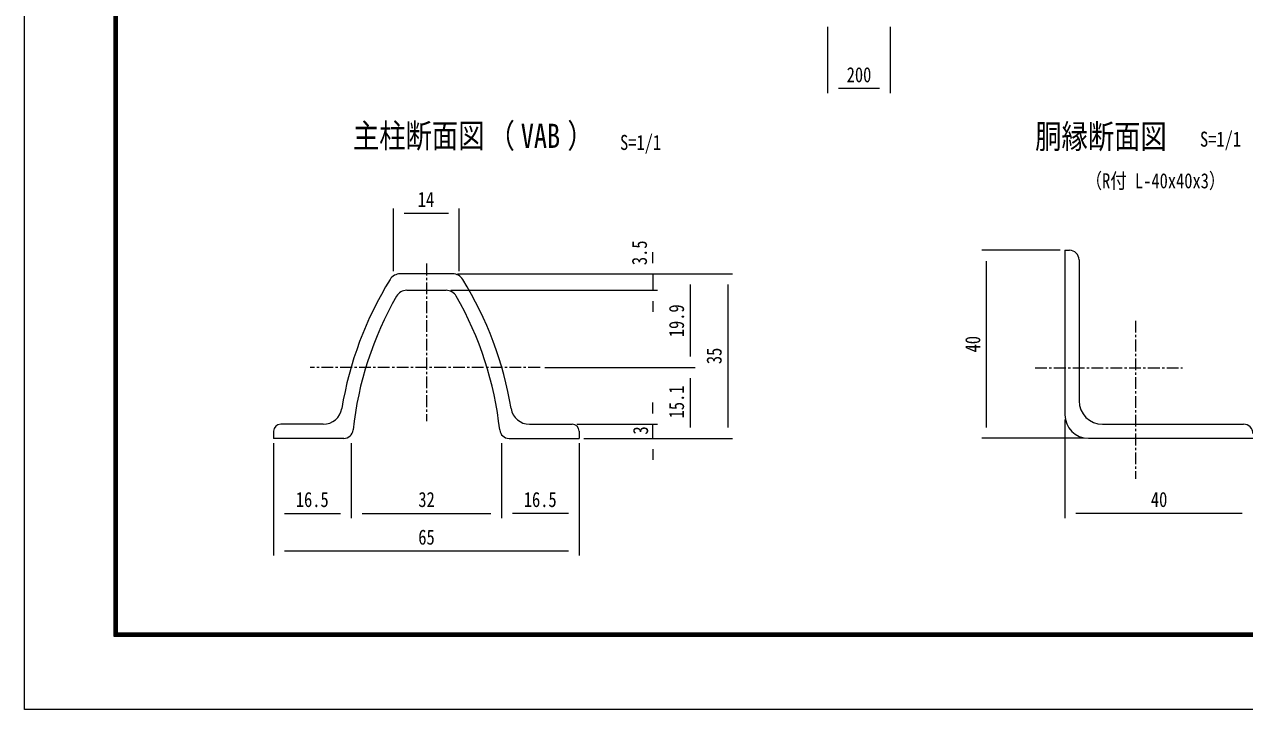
# Model space of a CAD drawing. Units: millimetres, scale not verified. Extents: x -4455 to 4455, y -3150 to 3150.
# Drawn here: x -4455 to -561, y -3150 to -964 of the extents above; entities that cross this region are included whole.
import ezdxf
from ezdxf.enums import TextEntityAlignment as Align

# ---------------------------------------------------------------- set-up
doc = ezdxf.new("R2010")
doc.units = ezdxf.units.MM
doc.header["$LTSCALE"] = 30
doc.linetypes.add('USER1', pattern=[1.125, 0.75, -0.125, 0.125, -0.125])
doc.linetypes.add('USER4', pattern=[2, 1.25, -0.25, 0.25, -0.25])
doc.layers.add('0-0_D-TTL-TXT', color=7, linetype='Continuous')
for name, color, linetype, lineweight in [('0-1_D-STR1', 1, 'Continuous', 18), ('0-3_D-BMK', 2, 'USER1', 13), ('0-4_D-STR-DIM', 4, 'Continuous', 13), ('0-5_SUNPOU', 1, 'Continuous', 18), ('0-9_5寸法', 3, 'Continuous', 18), ('1-2_D-TTL', 7, 'Continuous', 9)]:
    doc.layers.add(name, color=color, linetype=linetype, lineweight=lineweight)
doc.styles.add('ＭＳ ゴシック', font='')
doc.styles.get('ＭＳ ゴシック').set_extended_font_data('MS Gothic')

msp = doc.modelspace()

# ---------------------------------------------------------------- linework, layer by layer
at = {"layer": '0-1_D-STR1'}
for p, q in [((-1133.93, -1684.6), (-1133.93, -2209.6)), ((-1133.93, -1684.6), (-1118.93, -1684.6)), ((-1088.93, -1714.6), (-1088.93, -2164.6)), ((-3087.89, -1759.66), (-3255.75, -1759.66)), ((-3234.66, -1812.16), (-3108.99, -1812.16)), ((-3501.01, -2239.66), (-3636.82, -2239.66)), ((-2842.63, -2239.66), (-2706.82, -2239.66)), ((-1013.93, -2239.6), (-563.93, -2239.6)), ((-3659.32, -2262.16), (-3659.32, -2284.66)), ((-3435.51, -2284.66), (-3659.32, -2284.66)), ((-2908.13, -2284.66), (-2684.32, -2284.66)), ((-2684.32, -2262.16), (-2684.32, -2284.66)), ((-1058.93, -2284.6), (-533.93, -2284.6))]:
    msp.add_line(p, q, dxfattribs=at)
for centre, radius, start, end in [((-1118.93, -1714.6), 30, 0, 90), ((-2322.82, -2373.31), 1134, 148.30182, 170.6662), ((-3255.75, -1797.16), 37.5, 90, 148.30182), ((-3087.89, -1797.16), 37.5, 31.69818, 90), ((-4020.82, -2373.31), 1134, 9.3338, 31.69818), ((-3234.66, -1849.66), 37.5, 90, 150.13204), ((-3108.99, -1849.66), 37.5, 29.86796, 90), ((-2322.82, -2373.31), 1089, 150.13204, 173.91336), ((-4020.82, -2373.31), 1089, 6.08664, 29.86796), ((-1013.93, -2164.6), 75, 180, 270), ((-3501.01, -2179.66), 60, 270, 350.6662), ((-2842.63, -2179.66), 60, 189.3338, 270), ((-1058.93, -2209.6), 75, 180, 270), ((-3636.82, -2262.16), 22.5, 90, 180), ((-3435.51, -2254.66), 30, 270, 353.91336), ((-2908.13, -2254.66), 30, 186.08664, 270), ((-2706.82, -2262.16), 22.5, 0, 90), ((-563.93, -2269.6), 30, 0, 90)]:
    msp.add_arc(centre, radius, start, end, dxfattribs=at)
at = {"layer": '0-3_D-BMK', "linetype": 'USER4'}
for p, q in [((-3171.82, -1727.15), (-3171.82, -2229.7)), ((-908.93, -1909.55), (-908.93, -2413.4)), ((-2809.1, -2058.16), (-3542.72, -2058.16)), ((-1229, -2059.6), (-758.3, -2059.6))]:
    msp.add_line(p, q, dxfattribs=at)
at = {"layer": '0-4_D-STR-DIM', "color": 1, "lineweight": 18}
for p, q in [((-1891.33, -971.06), (-1891.33, -1183.46)), ((-1691.33, -971.06), (-1691.33, -1183.46)), ((-1725.83, -1168.46), (-1856.83, -1168.46)), ((-1148.93, -1684.6), (-1399, -1684.6)), ((-1384, -2250.1), (-1384, -1719.1)), ((-1133.93, -2224.6), (-1133.93, -2538.94)), ((-1073.93, -2284.6), (-1399, -2284.6)), ((-1099.43, -2523.94), (-568.43, -2523.94))]:
    msp.add_line(p, q, dxfattribs=at)
at = {"layer": '0-5_SUNPOU'}
for p, q in [((-3276.82, -1751.14), (-3276.82, -1551.32)), ((-3066.82, -1751.14), (-3066.82, -1551.32)), ((-3242.32, -1566.32), (-3101.32, -1566.32)), ((-2449.48, -1725.16), (-2449.48, -1690.66)), ((-3072.89, -1759.66), (-2314.48, -1759.66)), ((-3072.89, -1759.66), (-2194.48, -1759.66)), ((-3072.89, -1759.66), (-2434.48, -1759.66)), ((-2449.48, -1759.66), (-2449.48, -1812.16)), ((-3093.99, -1812.16), (-2434.48, -1812.16)), ((-2329.48, -2023.66), (-2329.48, -1794.16)), ((-2209.48, -1794.16), (-2209.48, -2250.16)), ((-2449.48, -1846.66), (-2449.48, -1881.16)), ((-2794.1, -2058.16), (-2314.48, -2058.16)), ((-2794.1, -2058.16), (-2314.48, -2058.16)), ((-2329.48, -2250.16), (-2329.48, -2092.66)), ((-2449.48, -2205.16), (-2449.48, -2170.66)), ((-2691.82, -2239.66), (-2434.48, -2239.66)), ((-2449.48, -2284.66), (-2449.48, -2239.66)), ((-2669.32, -2284.66), (-2194.48, -2284.66)), ((-2669.32, -2284.66), (-2314.48, -2284.66)), ((-2669.32, -2284.66), (-2434.48, -2284.66)), ((-3659.32, -2299.66), (-3659.32, -2659.1)), ((-3659.32, -2299.66), (-3659.32, -2539.1)), ((-3411.82, -2299.66), (-3411.82, -2539.1)), ((-3411.82, -2299.66), (-3411.82, -2539.1)), ((-2931.82, -2299.66), (-2931.82, -2539.1)), ((-2931.82, -2299.66), (-2931.82, -2539.1)), ((-2684.32, -2299.66), (-2684.32, -2659.1)), ((-2684.32, -2299.66), (-2684.32, -2539.1)), ((-2449.48, -2319.16), (-2449.48, -2353.66)), ((-3624.82, -2524.1), (-3446.32, -2524.1)), ((-3377.32, -2524.1), (-2966.32, -2524.1)), ((-2718.82, -2524.1), (-2897.32, -2524.1)), ((-3624.82, -2644.1), (-2718.82, -2644.1))]:
    msp.add_line(p, q, dxfattribs=at)
at = {"layer": '1-2_D-TTL', "color": 2, "lineweight": 18}
msp.add_lwpolyline([(-4454.77, 3150.03), (4454.92, 3150.03), (4454.92, -3150.4), (-4454.77, -3150.4)], close=True, dxfattribs=at)
at = {"layer": '1-2_D-TTL'}
for points in [[(-4168.39, 2916.68), (4168.54, 2916.68), (4168.54, -2917.05), (-4168.39, -2917.05)], [(-4165.74, 2914.02), (4165.89, 2914.02), (4165.89, -2914.4), (-4165.74, -2914.4)], [(-4163.09, 2911.37), (4163.24, 2911.37), (4163.24, -2911.75), (-4163.09, -2911.75)], [(-4160.43, 2908.72), (4160.59, 2908.72), (4160.59, -2909.1), (-4160.43, -2909.1)], [(-4157.78, 2906.07), (4157.93, 2906.07), (4157.93, -2906.45), (-4157.78, -2906.45)]]:
    msp.add_lwpolyline(points, close=True, dxfattribs=at)

# ---------------------------------------------------------------- texts
at = {"layer": '0-0_D-TTL-TXT', "style": 'ＭＳ ゴシック', "width": 0.8}
for s, p in [('主柱断面図', (-3406.39, -1380.69)), ('（    ）', (-2973.52, -1380.69)), ('VAB', (-2870.64, -1380.69)), ('胴縁断面図', (-1229.04, -1382.73))]:
    msp.add_text(s, height=76.98, dxfattribs=at).set_placement(p, align=Align.BOTTOM_LEFT)
at = {"layer": '0-4_D-STR-DIM', "color": 3, "style": 'ＭＳ ゴシック', "width": 0.8}
for s, p in [('200', (-1830.53, -1162.71)), ('40', (-859.73, -2518.19))]:
    msp.add_text(s, height=48.17, dxfattribs=at).set_placement(p, align=Align.BOTTOM_LEFT)
msp.add_text('40', height=48.17, rotation=90, dxfattribs=at).set_placement((-1389.75, -2010.4), align=Align.BOTTOM_LEFT)
at = {"layer": '0-5_SUNPOU', "color": 3, "style": 'ＭＳ ゴシック', "width": 0.8}
for s, p in [('14', (-3199.44, -1560.57)), ('16.5', (-3588.57, -2518.35)), ('32', (-3197.5, -2518.35)), ('16.5', (-2861.07, -2518.35)), ('65', (-3197.7, -2638.35))]:
    msp.add_text(s, height=48.17, dxfattribs=at).set_placement(p, align=Align.BOTTOM_LEFT)
for s, p in [('3.5', (-2453.55, -1731.8)), ('19.9', (-2335.23, -1961.91)), ('35', (-2215.23, -2047.74)), ('15.1', (-2335.23, -2220.87)), ('3', (-2449.99, -2272.54))]:
    msp.add_text(s, height=48.17, rotation=90, dxfattribs=at).set_placement(p, align=Align.BOTTOM_LEFT)
at = {"layer": '0-9_5寸法', "style": 'ＭＳ ゴシック', "width": 0.8}
for s, p in [('S=1/1', (-2553.8, -1378.82)), ('S=1/1', (-703.02, -1368.27)), ('（R付 L-40x40x3）', (-1067.99, -1501.14))]:
    msp.add_text(s, height=48.17, dxfattribs=at).set_placement(p, align=Align.BOTTOM_LEFT)

doc.saveas('drawing.dxf')
